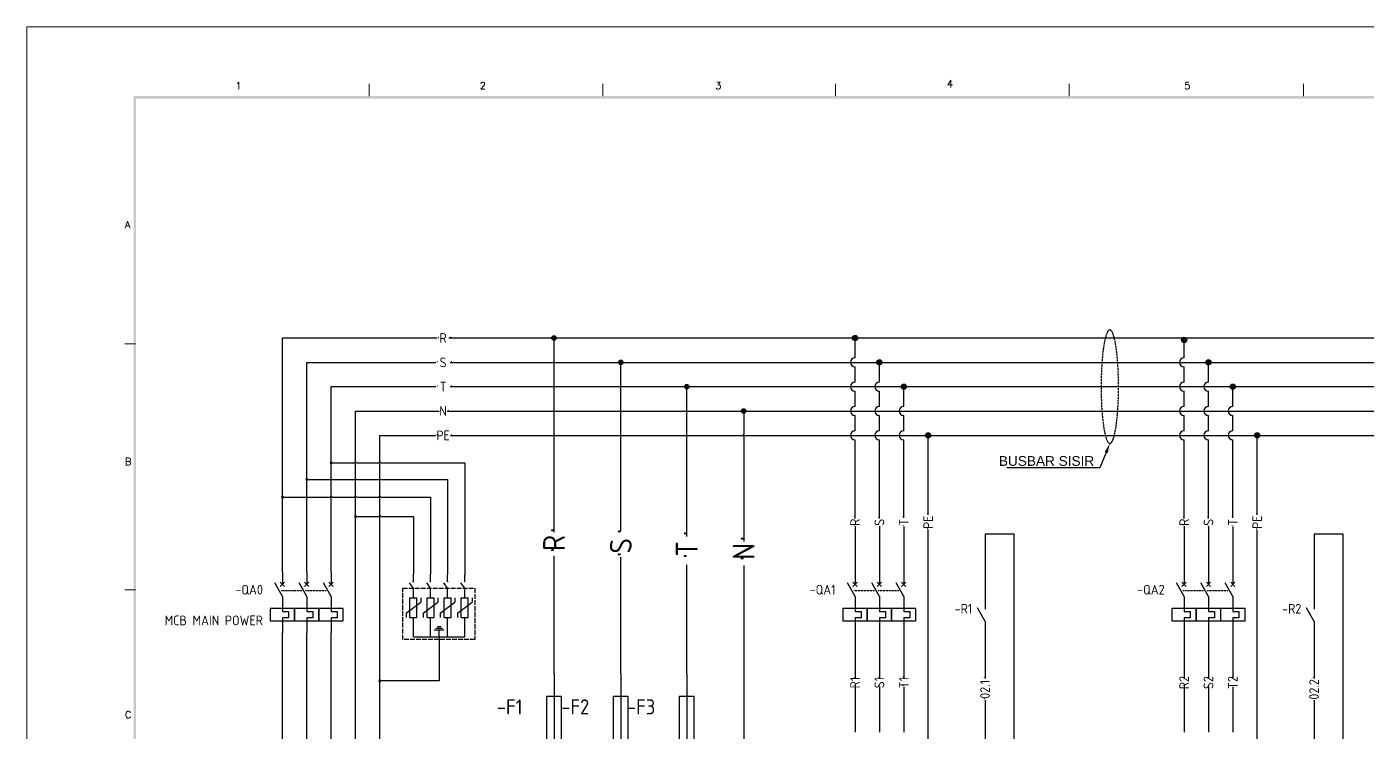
# Model space of a CAD drawing. Header units: millimetres. Extents: x 67033 to 212947, y 35102 to 335921.
# Drawn here: x 67041 to 70400, y 168049 to 169819 of the extents above; entities that cross this region are included whole.
import ezdxf
from ezdxf import colors
from ezdxf.entities.mleader import LeaderData, LeaderLine
from ezdxf.enums import TextEntityAlignment as Align
from ezdxf.math import Vec2, Vec3

# ---------------------------------------------------------------- set-up
doc = ezdxf.new("R2010")
doc.units = ezdxf.units.MM
doc.linetypes.add('ACAD_ISO02W100', pattern=[15, 12, -3])
doc.linetypes.add('DASHED', pattern=[0.75, 0.5, -0.25])
for name, color, linetype in [('BORDER', 7, 'Continuous'), ('DESC', 1, 'Continuous'), ('LINK', 9, 'DASHED'), ('MISC', 2, 'Continuous'), ('RED_2.5mm^2', 1, 'Continuous'), ('SYMS', 7, 'Continuous'), ('TAGS', 51, 'Continuous'), ('WIRES', 7, 'Continuous')]:
    doc.layers.add(name, color=color, linetype=linetype)
doc.styles.add('ROMANS', font='romans.shx', dxfattribs={"height": 0.3})
doc.styles.get("Standard").update_dxf_attribs({"font": 'arial.ttf'})
doc.styles.add('WD_IEC', font='isocp2.shx', dxfattribs={"width": 0.9, "height": 4})

# ---------------------------------------------------------------- blocks, each defined once
blk = doc.blocks.new('VCB11TH')
for p, q in [((0, 7.5), (0, 2.5)), ((0, -2.5), (-3.12, 3.12)), ((-0.88, 3.38), (0.88, 1.62)), ((-0.88, 1.62), (0.88, 3.38)), ((0, -2.5), (0, -8.75)), ((0, -8.75), (2.5, -8.75)), ((2.5, -8.75), (2.5, -11.25)), ((0, -11.25), (0, -12.5)), ((2.5, -11.25), (0, -11.25)), ((0, -12.5), (0, -17.5))]:
    blk.add_line(p, q)
blk.add_lwpolyline([(-5, -7.5), (-5, -12.5), (5, -12.5), (5, -7.5)], close=True)
at = {"style": 'WD_IEC'}
for tag, p in [('INST', (-8, 5.25)), ('TAG1', (-8, -1.75)), ('LOC', (-8, 1.75)), ('RATING1', (-8, -6.35)), ('DESC2', (-8, -17.85)), ('DESC1', (-8, -14.35)), ('DESC3', (-8, -21.35))]:
    blk.add_attdef(tag, text='', height=2.5, dxfattribs=at).set_placement(p, align=Align.RIGHT)
blk.add_attdef('TERM01', text='', height=2, rotation=90, dxfattribs=at).set_placement((-1, 7.5), align=Align.RIGHT)
at = {"style": 'WD_IEC', "flags": 1}
for tag, p, height in [('X2TERM01', (0, 7.5), 0.32), ('MFG', (2.75, 6.5), 1.5), ('CAT', (2.75, 4), 1.5), ('X4LINK', (-2, 0), 0.32), ('X1LINK', (-0.5, 0), 0.32), ('COMMON', (-3.75, -8.75), 1), ('ASSYCODE', (1, -14), 1), ('FAMILY', (1, -15.5), 1), ('CATDESC', (1, -17), 1), ('X8TERM02', (0, -17.5), 0.32)]:
    blk.add_attdef(tag, p, '', height=height, dxfattribs=at)
at = {"lineweight": 15, "style": 'WD_IEC'}
blk.add_attdef('XREF', text='', height=2.5, dxfattribs=at).set_placement((-8, -10.35), align=Align.RIGHT)
at = {"style": 'WD_IEC'}
blk.add_attdef('TERM02', (-1, -17.5), '', height=2, rotation=90, dxfattribs=at)
blk = doc.blocks.new('VCB21TH')
for p, q in [((0, 7.5), (0, 2.5)), ((0, -2.5), (-3.12, 3.12)), ((-0.88, 3.38), (0.88, 1.62)), ((-0.88, 1.62), (0.88, 3.38)), ((0, -2.5), (0, -8.75)), ((0, -8.75), (2.5, -8.75)), ((2.5, -8.75), (2.5, -11.25)), ((0, -11.25), (0, -12.5)), ((2.5, -11.25), (0, -11.25)), ((0, -12.5), (0, -17.5))]:
    blk.add_line(p, q)
blk.add_lwpolyline([(-5, -7.5), (-5, -12.5), (5, -12.5), (5, -7.5)], close=True)
at = {"style": 'WD_IEC'}
for tag, p in [('INST', (-8, 5.25)), ('TAG2', (-8, -1.75)), ('LOC', (-8, 1.75)), ('DESC2', (-8, -17.85)), ('DESC1', (-8, -14.35)), ('DESC3', (-8, -21.35))]:
    blk.add_attdef(tag, text='', height=2.5, dxfattribs=at).set_placement(p, align=Align.RIGHT)
blk.add_attdef('TERM01', text='', height=2, rotation=90, dxfattribs=at).set_placement((-1, 7.5), align=Align.RIGHT)
at = {"style": 'WD_IEC', "flags": 1}
for tag, p, height in [('X2TERM01', (0, 7.5), 0.32), ('X4LINK', (-2, 0), 0.32), ('X1LINK', (-0.5, 0), 0.32), ('CONTACT', (-5, -7.5), 1), ('FAMILY', (1, -15.5), 1), ('X8TERM02', (0, -17.5), 0.32)]:
    blk.add_attdef(tag, p, '', height=height, dxfattribs=at)
blk.add_attdef('RATING1', text='', height=2.5, dxfattribs=at).set_placement((-8, -6.35), align=Align.RIGHT)
at = {"lineweight": 15, "style": 'WD_IEC'}
blk.add_attdef('XREF', text='', height=2.5, dxfattribs=at).set_placement((-8, -10.35), align=Align.RIGHT)
at = {"style": 'WD_IEC'}
blk.add_attdef('TERM02', (-1, -17.5), '', height=2, rotation=90, dxfattribs=at)
blk = doc.blocks.new('HT0_LGENERIC')
at = {"style": 'WD_IEC'}
blk.add_attdef('COLOR', text='', height=2.5, dxfattribs=at).set_placement((0, 0), align=Align.MIDDLE_CENTER)
for tag, p in [('X4_TINY_DOT_DONT_REMOVE', (-2.5, 0)), ('X1_TINY_DOT_DONT_REMOVE', (2.5, 0))]:
    blk.add_attdef(tag, p, '', height=0.002, dxfattribs=at)
at = {"style": 'WD_IEC', "flags": 1}
for tag, p in [('X4TERM01', (-2.5, 0)), ('X1TERM01', (2.5, 0))]:
    blk.add_attdef(tag, p, '', height=0.2, dxfattribs=at)
blk = doc.blocks.new('VT0_LGENERIC')
at = {"style": 'WD_IEC', "flags": 1}
for tag, p in [('X2TERM01', (0, 4)), ('X8TERM01', (0, -4))]:
    blk.add_attdef(tag, p, '', height=0.16, rotation=90, dxfattribs=at)
at = {"style": 'WD_IEC'}
blk.add_attdef('COLOR', text='', height=2.5, rotation=90, dxfattribs=at).set_placement((0, 0), align=Align.MIDDLE_CENTER)
for tag, p in [('X2_TINY_DOT_DONT_REMOVE', (0, 4)), ('X8_TINY_DOT_DONT_REMOVE', (0, -4))]:
    blk.add_attdef(tag, p, '', height=0.0001, rotation=90, dxfattribs=at)
blk = doc.blocks.new('WDDOT')
for radius in [0.72, 0.449, 0.223]:
    blk.add_circle((0, 0), radius)
blk = doc.blocks.new('VCR21')
for p, q in [((0, 7.5), (0, 2.5)), ((0, -2.5), (-3.12, 3.12)), ((0, -2.5), (0, -7.5))]:
    blk.add_line(p, q)
at = {"style": 'WD_IEC'}
for tag, p in [('INST', (-5.25, 6.75)), ('LOC', (-5.25, 3.75)), ('TAG2', (-5.25, 0.75)), ('DESC1', (-5.25, -6.75)), ('XREF', (-5.25, -3.75)), ('DESC3', (-5.25, -12.75)), ('DESC2', (-5.25, -9.75))]:
    blk.add_attdef(tag, text='', height=2.5, dxfattribs=at).set_placement(p, align=Align.RIGHT)
blk.add_attdef('TERM01', text='', height=2, rotation=90, dxfattribs=at).set_placement((-1, 7.5), align=Align.RIGHT)
at = {"style": 'WD_IEC', "flags": 1}
for tag, p, height in [('X2TERM01', (0, 7.5), 0.32), ('X4LINK', (-2.75, 0), 0.32), ('X1LINK', (-0.5, 0), 0.32), ('CONTACT', (4, -3.5), 1), ('FAMILY', (4, -5), 1), ('COMMON', (5.25, -4.75), 1), ('X8TERM02', (0, -7.5), 0.32)]:
    blk.add_attdef(tag, p, '', height=height, dxfattribs=at)
at = {"style": 'WD_IEC'}
blk.add_attdef('TERM02', (-1, -7.5), '', height=2, rotation=90, dxfattribs=at)
blk = doc.blocks.new('VFU1')
blk.add_line((0, 7.5), (0, -7.5))
blk.add_lwpolyline([(-1.25, 3.75), (-1.25, -3.75), (1.25, -3.75), (1.25, 3.75)], close=True)
at = {"style": 'WD_IEC'}
for tag, p in [('INST', (-5.25, 7.75)), ('LOC', (-5.25, 4.25)), ('TAG1', (-5.25, 0.75)), ('RATING1', (-5.25, -3.75)), ('XREF', (-5.25, -7.75)), ('DESC1', (-5.25, -11.6)), ('DESC2', (-5.25, -15.1)), ('DESC3', (-5.25, -18.6))]:
    blk.add_attdef(tag, text='', height=2.5, dxfattribs=at).set_placement(p, align=Align.RIGHT)
blk.add_attdef('TERM01', text='', height=2, rotation=90, dxfattribs=at).set_placement((-1, 7.5), align=Align.RIGHT)
at = {"style": 'WD_IEC', "flags": 1}
for tag, p, height in [('X2TERM01', (0, 7.5), 0.32), ('MFG', (2.75, 6.5), 1.5), ('CAT', (2.75, 4), 1.5), ('X4LINK', (-1.25, 0), 0.32), ('X1LINK', (1.25, 0), 0.32), ('ASSYCODE', (2.25, -4), 1), ('FAMILY', (2.25, -5.5), 1), ('CATDESC', (2.25, -7), 1), ('X8TERM02', (0, -7.5), 0.32)]:
    blk.add_attdef(tag, p, '', height=height, dxfattribs=at)
at = {"style": 'WD_IEC'}
blk.add_attdef('TERM02', (-1, -7.5), '', height=2, rotation=90, dxfattribs=at)
blk = doc.blocks.new('VGND2')
for p, q in [((0, 0), (0, -5)), ((-3.75, -5), (3.75, -5)), ((-2.5, -6.25), (2.5, -6.25)), ((-1.25, -7.5), (1.25, -7.5))]:
    blk.add_line(p, q)
at = {"style": 'WD_IEC'}
for tag, p in [('INST', (-5.25, 2.75)), ('LOC', (-5.25, -0.75)), ('TAG1', (-5.25, -4.25))]:
    blk.add_attdef(tag, text='', height=2.5, dxfattribs=at).set_placement(p, align=Align.RIGHT)
at = {"style": 'WD_IEC', "flags": 1}
blk.add_attdef('X2TERM01', (0, 0), '', height=0.32, dxfattribs=at)
blk = doc.blocks.new('VDV1_BT_1-')
for p, q in [((-1.2, 0), (1.2, 0)), ((0, 0), (0, -1.2))]:
    blk.add_line(p, q)
for radius, start, end in [(1.2, 90, 270), (0.8, 90, 270), (0.4, 90, 270), (1.2, 270, 90), (0.8, 270, 90), (0.4, 270, 90)]:
    blk.add_arc((0, 0), radius, start, end)
at = {"style": 'WD_IEC'}
for tag, height, p in [('DESC2', 2.5, (0, 15.2)), ('DESC1', 2.5, (0, 18.3)), ('TAG1F', 3.5, (0, 1.4)), ('DESC3', 2.5, (0, 12.1)), ('INST', 2.5, (0, 8.9)), ('LOC', 2.5, (0, 5.8))]:
    blk.add_attdef(tag, text='', height=height, dxfattribs=at).set_placement(p, align=Align.CENTER)
at = {"style": 'WD_IEC', "flags": 1}
for tag, p, height in [('X4TERM01', (-1.2, 0), 0.64), ('X1TERM01', (1.2, 0), 0.64), ('X8TERM02', (0, -1.2), 0.64), ('CAT', (1.7, -4.9), 1.5), ('MFG', (1.7, -3), 1.5), ('ASSYCODE', (1.9, -6.2), 1), ('FAMILY', (1.9, -7.7), 1), ('CATDESC', (1.9, -9.2), 1), ('WDTYPE', (1.9, -10.4), 1)]:
    blk.add_attdef(tag, p, '', height=height, dxfattribs=at)

msp = doc.modelspace()

# ---------------------------------------------------------------- linework, layer by layer
at = {"color": 7, "true_color": 0xffffff}
for p, q in [((68009.6, 168426.9), (68009.6, 168446)), ((68052.5, 168426.9), (68052.5, 168446)), ((68095.4, 168426.9), (68095.4, 168444.9)), ((68138.3, 168426.9), (68138.3, 168444.6)), ((68009.6, 168410.8), (68000.2, 168423.6)), ((68010.7, 168426.2), (68008.6, 168427.6)), ((68008.6, 168426.2), (68009.6, 168426.9)), ((68009.6, 168426.9), (68010.7, 168427.6)), ((68009.6, 168386.7), (68009.6, 168410.8)), ((68052.5, 168410.8), (68043.1, 168423.6)), ((68053.6, 168426.2), (68051.5, 168427.6)), ((68051.5, 168426.2), (68052.5, 168426.9)), ((68052.5, 168426.9), (68053.6, 168427.6)), ((68052.5, 168386.7), (68052.5, 168410.8)), ((68095.4, 168410.8), (68086, 168423.6)), ((68096.4, 168426.2), (68094.4, 168427.6)), ((68094.4, 168426.2), (68095.4, 168426.9)), ((68095.4, 168426.9), (68096.4, 168427.6)), ((68095.4, 168386.7), (68095.4, 168410.8)), ((68138.3, 168410.8), (68128.9, 168423.6)), ((68139.3, 168426.2), (68137.3, 168427.6)), ((68137.3, 168426.2), (68138.3, 168426.9)), ((68138.3, 168426.9), (68139.3, 168427.6)), ((68138.3, 168386.7), (68138.3, 168410.8)), ((67991.2, 168348), (68028.1, 168375.4)), ((68000.8, 168336.7), (68000.8, 168386.7)), ((68000.8, 168386.7), (68018.5, 168386.7)), ((68018.5, 168336.7), (68018.5, 168386.7)), ((68028.1, 168386.7), (68028.1, 168375.4)), ((68034.1, 168348), (68071, 168375.4)), ((68043.7, 168336.7), (68043.7, 168386.7)), ((68043.7, 168386.7), (68061.4, 168386.7)), ((68061.4, 168336.7), (68061.4, 168386.7)), ((68071, 168386.7), (68071, 168375.4)), ((68077, 168348), (68113.8, 168375.4)), ((68086.6, 168336.7), (68086.6, 168386.7)), ((68086.6, 168386.7), (68104.3, 168386.7)), ((68104.3, 168336.7), (68104.3, 168386.7)), ((68113.8, 168386.7), (68113.8, 168375.4)), ((68119.9, 168348), (68156.7, 168375.4)), ((68129.5, 168336.7), (68129.5, 168386.7)), ((68129.5, 168386.7), (68147.2, 168386.7)), ((68147.2, 168336.7), (68147.2, 168386.7)), ((68156.7, 168386.7), (68156.7, 168375.4)), ((67991.2, 168348), (67991.2, 168336.7)), ((68000.8, 168336.7), (68018.5, 168336.7)), ((68009.6, 168288.6), (68009.6, 168336.7)), ((68034.1, 168348), (68034.1, 168336.7)), ((68043.7, 168336.7), (68061.4, 168336.7)), ((68052.5, 168288.6), (68052.5, 168336.7)), ((68077, 168348), (68077, 168336.7)), ((68086.6, 168336.7), (68104.3, 168336.7)), ((68095.4, 168288.6), (68095.4, 168336.7)), ((68119.9, 168348), (68119.9, 168336.7)), ((68129.5, 168336.7), (68147.2, 168336.7)), ((68138.3, 168288.6), (68138.3, 168336.7)), ((68009.6, 168288.6), (68138.3, 168288.6))]:
    msp.add_line(p, q, dxfattribs=at)
at = {"color": 7}
msp.add_line((68074, 168288.6), (68074, 168242.7), dxfattribs=at)
at = {"color": 2, "true_color": 0xf1eb1f}
for p, q in [((68074, 168242.7), (68074, 168177.8)), ((68074, 168177.8), (67925.6, 168177.8))]:
    msp.add_line(p, q, dxfattribs=at)
at = {"linetype": 'DASHED', "extrusion": (0, 0, -1)}
msp.add_ellipse((69755, 168916), major_axis=(0, -142.5), ratio=0.153036, dxfattribs=at)
at = {"layer": 'BORDER', "linetype": 'Continuous', "lineweight": 9}
for p, q in [((67898.8, 169675.6), (67898.8, 169644.4)), ((68484.3, 169675.6), (68484.3, 169644.4)), ((69067.4, 169675.6), (69067.4, 169644.4)), ((69652.9, 169675.6), (69652.9, 169644.4)), ((70240.8, 169675.6), (70240.8, 169644.4)), ((67313.4, 169023.1), (67286.5, 169023.1)), ((67313.4, 168406.3), (67286.5, 168406.3))]:
    msp.add_line(p, q, dxfattribs=at)
msp.add_lwpolyline([(67040.7, 164509), (74558.2, 164509), (74558.2, 169818.7), (67040.7, 169818.7)], close=True, dxfattribs=at)
at = {"layer": 'BORDER', "lineweight": 9}
for points in [[(67314.7, 169638.5), (67308.5, 169644.8), (67314.7, 164693.8), (67308.5, 164687.4)], [(74373.7, 169638.5), (74379.9, 169644.8), (67314.7, 169638.5), (67308.5, 169644.8)]]:
    msp.add_trace(points, dxfattribs=at)
at = {"layer": 'LINK'}
for points in [[(67678.2, 168405.1), (67730.1, 168405.1)], [(67739.3, 168405.1), (67791.2, 168405.1)], [(69113.4, 168405.1), (69165.3, 168405.1)], [(69174.5, 168405.1), (69226.4, 168405.1)], [(69938.1, 168405.1), (69990.1, 168405.1)], [(69999.2, 168405.1), (70051.1, 168405.1)]]:
    msp.add_lwpolyline(points, dxfattribs=at)
at = {"layer": 'RED_2.5mm^2'}
for p, q in [((67681.3, 169038.1), (67894, 169038.1)), ((67894, 169038.1), (68069.1, 169038.1)), ((68066, 169038.1), (68069.1, 169038.1)), ((68098.8, 169038.1), (69936.2, 169038.1)), ((68106, 169038.1), (68101.9, 169038.1)), ((68362, 168978.9), (68362, 169038.1)), ((69116.5, 168988.7), (69116.5, 169038.1)), ((69941.2, 168988.7), (69941.2, 169033.1)), ((69946.2, 169038.1), (70760.9, 169038.1)), ((67742.4, 168977), (67894, 168977)), ((67894, 168977), (68066, 168977)), ((68101.9, 168977), (73236.6, 168977)), ((68362, 168917.9), (68362, 168975.1)), ((68529.4, 168917.9), (68529.4, 168977)), ((69177.5, 168927.6), (69177.5, 168977)), ((70002.3, 168927.6), (70002.3, 168977)), ((69116.5, 168927.6), (69116.5, 168965.4)), ((69941.2, 168927.6), (69941.2, 168965.4)), ((67803.4, 168916), (67894, 168916)), ((67894, 168916), (68066.2, 168916)), ((68101.7, 168916), (73236.6, 168916)), ((68362, 168856.8), (68362, 168914.1)), ((68529.4, 168856.8), (68529.4, 168914.1)), ((68694.8, 168856.8), (68694.8, 168916)), ((69238.6, 168866.5), (69238.6, 168916)), ((70063.3, 168866.5), (70063.3, 168916)), ((69116.5, 168866.5), (69116.5, 168904.3)), ((69177.5, 168866.5), (69177.5, 168904.3)), ((69941.2, 168866.5), (69941.2, 168904.3)), ((70002.3, 168866.5), (70002.3, 168904.3)), ((68362, 168795.7), (68362, 168853)), ((68529.4, 168795.7), (68529.4, 168853)), ((68694.8, 168795.7), (68694.8, 168853)), ((69116.5, 168805.4), (69116.5, 168843.3)), ((69177.5, 168805.4), (69177.5, 168843.3)), ((69238.6, 168805.4), (69238.6, 168843.3)), ((69941.2, 168805.4), (69941.2, 168843.3)), ((70002.3, 168805.4), (70002.3, 168843.3)), ((70063.3, 168805.4), (70063.3, 168843.3)), ((68362, 168551.4), (68362, 168791.9)), ((69116.5, 168585.7), (69116.5, 168782.2)), ((69177.5, 168585.7), (69177.5, 168782.2)), ((69238.6, 168586.7), (69238.6, 168782.2)), ((69941.2, 168585.7), (69941.2, 168782.2)), ((70002.3, 168585.7), (70002.3, 168782.2)), ((70063.3, 168586.7), (70063.3, 168782.2)), ((69116.5, 168565.9), (69116.5, 168451)), ((69177.5, 168565.9), (69177.5, 168451)), ((69238.6, 168564.9), (69238.6, 168451)), ((69483.2, 168545.7), (69442.2, 168545.7)), ((69442.2, 168545.7), (69442.2, 168388)), ((69515.1, 168545.7), (69483.2, 168545.7)), ((69515.1, 167393.9), (69515.1, 168545.7)), ((69941.2, 168565.9), (69941.2, 168451)), ((70002.3, 168565.9), (70002.3, 168451)), ((70063.3, 168564.9), (70063.3, 168451)), ((70307.9, 168545.7), (70266.9, 168545.7)), ((70266.9, 168545.7), (70266.9, 168388)), ((70339.9, 168545.7), (70307.9, 168545.7)), ((70339.9, 167393.9), (70339.9, 168545.7)), ((68362, 168195.6), (68362, 168492)), ((68529.4, 168195.6), (68529.4, 168488.2)), ((68694.8, 168195.6), (68694.8, 168469)), ((67681.3, 167198.5), (67681.3, 168298.3)), ((67742.4, 167198.5), (67742.4, 168298.3)), ((67803.4, 167198.5), (67803.4, 168298.3)), ((69116.5, 168298.3), (69116.5, 168183.7)), ((69177.5, 168298.3), (69177.5, 168183.7)), ((69238.6, 168298.3), (69238.6, 168184.6)), ((69442.2, 168296.4), (69442.2, 168183.7)), ((69941.2, 168298.3), (69941.2, 168183.7)), ((70002.3, 168298.3), (70002.3, 168183.7)), ((70063.3, 168298.3), (70063.3, 168184.6)), ((70266.9, 168296.4), (70266.9, 168183.7)), ((69116.5, 168163.8), (69116.5, 168049.2)), ((69177.5, 168163.8), (69177.5, 168049.2)), ((69238.6, 168162.8), (69238.6, 168049.2)), ((69941.2, 168163.8), (69941.2, 168049.2)), ((70002.3, 168163.8), (70002.3, 168049.2)), ((70063.3, 168162.8), (70063.3, 168049.2)), ((69442.2, 168129.7), (69442.2, 168017.1)), ((70266.9, 168129.7), (70266.9, 168017.1))]:
    msp.add_line(p, q, dxfattribs=at)
at = {"layer": 'RED_2.5mm^2', "color": 1}
for p, q in [((67681.3, 168451), (67681.3, 169038.1)), ((67742.4, 168633.5), (67742.4, 168977)), ((67803.4, 168451), (67803.4, 168916)), ((68529.4, 168553.4), (68529.4, 168791.9)), ((68694.8, 168540.3), (68694.8, 168791.9)), ((67803.4, 168724.6), (67862, 168724.6)), ((67867, 168724.6), (67923, 168724.6)), ((67928.1, 168724.6), (68138.3, 168724.6)), ((68138.3, 168724.6), (68138.3, 168444.6)), ((67742.4, 168683.5), (68095.4, 168683.5)), ((68095.4, 168683.5), (68095.4, 168444.9)), ((67683.7, 168638.5), (67800.9, 168638.5)), ((67806, 168638.5), (67862, 168638.5)), ((67867, 168638.5), (67923, 168638.5)), ((67928.1, 168638.5), (68052.5, 168638.5)), ((68052.5, 168638.5), (68052.5, 168446)), ((67742.4, 168451), (67742.4, 168633.5))]:
    msp.add_line(p, q, dxfattribs=at)
at = {"layer": 'RED_2.5mm^2', "color": 5}
for p, q in [((67864.5, 167198.5), (67864.5, 168854.9)), ((67864.5, 168854.9), (67894, 168854.9)), ((67894, 168854.9), (68074, 168854.9)), ((68093.9, 168854.9), (73236.6, 168854.9)), ((68837.5, 168854.9), (68837.5, 168795.7)), ((68837.5, 168791.9), (68837.5, 168527.6)), ((67867, 168590.2), (67923, 168590.2)), ((67928.1, 168590.2), (68009.6, 168590.2)), ((68009.6, 168590.2), (68009.6, 168446)), ((68837.5, 168467.1), (68837.5, 167801.9))]:
    msp.add_line(p, q, dxfattribs=at)
at = {"layer": 'RED_2.5mm^2', "color": 2}
for p, q in [((67925.6, 168793.8), (68065.5, 168793.8)), ((67925.6, 167198.5), (67925.6, 168793.8)), ((68102.4, 168793.8), (73236.6, 168793.8)), ((69299.7, 168594.3), (69299.7, 168793.8)), ((70124.4, 168594.3), (70124.4, 168793.8)), ((69299.7, 167679.4), (69299.7, 168557.3)), ((70124.4, 167679.4), (70124.4, 168557.3))]:
    msp.add_line(p, q, dxfattribs=at)
at = {"layer": 'RED_2.5mm^2', "color": 7, "linetype": 'ACAD_ISO02W100', "true_color": 0xffffff}
for p, q in [((67983.2, 168281.5), (67983.2, 168410.8)), ((67983.2, 168410.8), (68163.4, 168410.8)), ((68163.4, 168410.8), (68163.4, 168281.5)), ((68163.4, 168281.5), (67983.2, 168281.5))]:
    msp.add_line(p, q, dxfattribs=at)
at = {"layer": 'RED_2.5mm^2'}
for centre, radius in [((68362, 168977), 1.91), ((69116.5, 168977), 11.6), ((69941.2, 168977), 11.6), ((68362, 168916), 1.91), ((68529.4, 168916), 1.91), ((69116.5, 168916), 11.6), ((69177.5, 168916), 11.6), ((69941.2, 168916), 11.6), ((70002.3, 168916), 11.6), ((68362, 168854.9), 1.91), ((68529.4, 168854.9), 1.91), ((68694.8, 168854.9), 1.91), ((69116.5, 168854.9), 11.6), ((69177.5, 168854.9), 11.6), ((69238.6, 168854.9), 11.6), ((69941.2, 168854.9), 11.6), ((70002.3, 168854.9), 11.6), ((70063.3, 168854.9), 11.6), ((68362, 168793.8), 1.91), ((68529.4, 168793.8), 1.91), ((68694.8, 168793.8), 1.91), ((68837.5, 168793.8), 1.91), ((69116.5, 168793.8), 11.6), ((69177.5, 168793.8), 11.6), ((69238.6, 168793.8), 11.6), ((69941.2, 168793.8), 11.6), ((70002.3, 168793.8), 11.6), ((70063.3, 168793.8), 11.6)]:
    msp.add_arc(centre, radius, 90, 270, dxfattribs=at)
at = {"layer": 'RED_2.5mm^2', "color": 1}
for centre in [(67864.5, 168724.6), (67925.6, 168724.6), (67803.4, 168638.5), (67864.5, 168638.5), (67925.6, 168638.5), (67925.6, 168590.2)]:
    msp.add_arc(centre, 2.54, 0, 180, dxfattribs=at)

# ---------------------------------------------------------------- block references
at = {"layer": 'SYMS'}
ref = msp.add_blockref('HT0_LGENERIC', (68084, 169038.1), dxfattribs=dict(at, xscale=6.107617336975006, yscale=6.107617336975006, zscale=6.107617336975006))
ref.add_attrib('X4_TINY_DOT_DONT_REMOVE', '.', (68069.1, 169038.1), dxfattribs={"layer": 'MISC', "height": 24.4, "style": 'WD_IEC'})
ref.add_attrib('X1_TINY_DOT_DONT_REMOVE', '.', (68098.8, 169038.1), dxfattribs={"layer": 'MISC', "height": 24.4, "style": 'WD_IEC'})
ref.add_attrib('COLOR', 'R', dxfattribs={"layer": 'MISC', "height": 24.4, "style": 'WD_IEC'}).set_placement((68084, 169038.1), align=Align.MIDDLE_CENTER)
for name, p, xscale, yscale, zscale in [('WDDOT', (68362, 169038.1), 7.796166861741266, 7.796166861741266, 7.796166861741266), ('WDDOT', (69116.5, 169038.1), 9.16142600546251, 9.16142600546251, 9.16142600546251), ('WDDOT', (69941.2, 169033.1), 9.16142600546251, 9.16142600546251, 9.16142600546251), ('WDDOT', (68529.4, 168977), 7.796166861741266, 7.796166861741266, 7.796166861741266), ('WDDOT', (69177.5, 168977), 9.16142600546251, 9.16142600546251, 9.16142600546251), ('WDDOT', (70002.3, 168977), 9.16142600546251, 9.16142600546251, 9.16142600546251), ('WDDOT', (68694.8, 168916), 7.796166861741266, 7.796166861741266, 7.796166861741266), ('WDDOT', (69238.6, 168916), 9.16142600546251, 9.16142600546251, 9.16142600546251), ('WDDOT', (70063.3, 168916), 9.16142600546251, 9.16142600546251, 9.16142600546251), ('WDDOT', (68837.5, 168854.9), 7.796166861741266, 7.796166861741266, 7.796166861741266), ('WDDOT', (69299.7, 168793.8), 9.16142600546251, 9.16142600546251, 9.16142600546251), ('WDDOT', (70124.4, 168793.8), 9.16142600546251, 9.16142600546251, 9.16142600546251), ('VCB21TH', (67742.4, 168405.1), 6.107617336975006, 6.107617336975006, 6.107617336975006), ('VCB21TH', (67803.4, 168405.1), 6.107617336975006, 6.107617336975006, 6.107617336975006), ('VCB21TH', (69177.5, 168405.1), 6.107617336975006, 6.107617336975006, 6.107617336975006), ('VCB21TH', (69238.6, 168405.1), 6.107617336975006, 6.107617336975006, 6.107617336975006), ('VCB21TH', (70002.3, 168405.1), 6.107617336975006, 6.107617336975006, 6.107617336975006), ('VCB21TH', (70063.3, 168405.1), 6.107617336975006, 6.107617336975006, 6.107617336975006)]:
    msp.add_blockref(name, p, dxfattribs=dict(at, xscale=xscale, yscale=yscale, zscale=zscale))
ref = msp.add_blockref('HT0_LGENERIC', (68084, 168977), dxfattribs=dict(at, xscale=6.107617336975006, yscale=6.107617336975006, zscale=6.107617336975006))
ref.add_attrib('X4_TINY_DOT_DONT_REMOVE', '.', (68066, 168977), dxfattribs={"layer": 'MISC', "height": 24.4, "style": 'WD_IEC'})
ref.add_attrib('X1_TINY_DOT_DONT_REMOVE', '.', (68101.9, 168977), dxfattribs={"layer": 'MISC', "height": 24.4, "style": 'WD_IEC'})
ref.add_attrib('COLOR', 'S', dxfattribs={"layer": 'MISC', "height": 24.4, "style": 'WD_IEC'}).set_placement((68084, 168977), align=Align.MIDDLE_CENTER)
ref = msp.add_blockref('HT0_LGENERIC', (68084, 168916), dxfattribs=dict(at, xscale=6.107617336975006, yscale=6.107617336975006, zscale=6.107617336975006))
ref.add_attrib('X4_TINY_DOT_DONT_REMOVE', '.', (68066.2, 168916), dxfattribs={"layer": 'MISC', "height": 24.4, "style": 'WD_IEC'})
ref.add_attrib('X1_TINY_DOT_DONT_REMOVE', '.', (68101.7, 168916), dxfattribs={"layer": 'MISC', "height": 24.4, "style": 'WD_IEC'})
ref.add_attrib('COLOR', 'T', dxfattribs={"layer": 'MISC', "height": 24.4, "style": 'WD_IEC'}).set_placement((68084, 168916), align=Align.MIDDLE_CENTER)
ref = msp.add_blockref('HT0_LGENERIC', (68084, 168854.9), dxfattribs=dict(at, xscale=6.107617336975006, yscale=6.107617336975006, zscale=6.107617336975006))
ref.add_attrib('X4_TINY_DOT_DONT_REMOVE', '.', (68074, 168854.9), dxfattribs={"layer": 'MISC', "height": 24.4, "style": 'WD_IEC'})
ref.add_attrib('X1_TINY_DOT_DONT_REMOVE', '.', (68093.9, 168854.9), dxfattribs={"layer": 'MISC', "height": 24.4, "style": 'WD_IEC'})
ref.add_attrib('COLOR', 'N', dxfattribs={"layer": 'MISC', "height": 24.4, "style": 'WD_IEC'}).set_placement((68084, 168854.9), align=Align.MIDDLE_CENTER)
ref = msp.add_blockref('HT0_LGENERIC', (68084, 168793.8), dxfattribs=dict(at, xscale=6.107617336975006, yscale=6.107617336975006, zscale=6.107617336975006))
ref.add_attrib('X4_TINY_DOT_DONT_REMOVE', '.', (68065.5, 168793.8), dxfattribs={"layer": 'MISC', "height": 24.4, "style": 'WD_IEC'})
ref.add_attrib('X1_TINY_DOT_DONT_REMOVE', '.', (68102.4, 168793.8), dxfattribs={"layer": 'MISC', "height": 24.4, "style": 'WD_IEC'})
ref.add_attrib('COLOR', 'PE', dxfattribs={"layer": 'MISC', "height": 24.43, "style": 'WD_IEC'}).set_placement((68084, 168793.8), align=Align.MIDDLE_CENTER)
at = {"layer": 'SYMS', "color": 2, "true_color": 0xf1eb1f, "xscale": 2, "yscale": 2, "zscale": 2}
for p in [(67803.4, 168724.6), (67742.4, 168683.5), (67681.3, 168638.5), (67864.5, 168590.3), (67925.6, 168177.8)]:
    msp.add_blockref('VDV1_BT_1-', p, dxfattribs=at)
at = {"layer": 'SYMS'}
ref = msp.add_blockref('VT0_LGENERIC', (69116.5, 168575.8), dxfattribs=dict(at, xscale=6.107617336975006, yscale=6.107617336975006, zscale=6.107617336975006))
ref.add_attrib('X8_TINY_DOT_DONT_REMOVE', '.', (69116.5, 168565.9), dxfattribs={"layer": 'MISC', "height": 24.4, "rotation": 90, "style": 'WD_IEC'})
ref.add_attrib('X2_TINY_DOT_DONT_REMOVE', '.', (69116.5, 168585.7), dxfattribs={"layer": 'MISC', "height": 24.4, "rotation": 90, "style": 'WD_IEC'})
ref.add_attrib('COLOR', 'R', dxfattribs={"layer": 'MISC', "height": 24.4, "rotation": 90, "style": 'WD_IEC'}).set_placement((69116.5, 168575.8), align=Align.MIDDLE_CENTER)
ref = msp.add_blockref('VT0_LGENERIC', (69177.5, 168575.8), dxfattribs=dict(at, xscale=6.107617336975006, yscale=6.107617336975006, zscale=6.107617336975006))
ref.add_attrib('X8_TINY_DOT_DONT_REMOVE', '.', (69177.5, 168565.9), dxfattribs={"layer": 'MISC', "height": 24.4, "rotation": 90, "style": 'WD_IEC'})
ref.add_attrib('X2_TINY_DOT_DONT_REMOVE', '.', (69177.5, 168585.7), dxfattribs={"layer": 'MISC', "height": 24.4, "rotation": 90, "style": 'WD_IEC'})
ref.add_attrib('COLOR', 'S', dxfattribs={"layer": 'MISC', "height": 24.4, "rotation": 90, "style": 'WD_IEC'}).set_placement((69177.5, 168575.8), align=Align.MIDDLE_CENTER)
ref = msp.add_blockref('VT0_LGENERIC', (69238.6, 168575.8), dxfattribs=dict(at, xscale=6.107617336975006, yscale=6.107617336975006, zscale=6.107617336975006))
ref.add_attrib('X8_TINY_DOT_DONT_REMOVE', '.', (69238.6, 168564.9), dxfattribs={"layer": 'MISC', "height": 24.4, "rotation": 90, "style": 'WD_IEC'})
ref.add_attrib('X2_TINY_DOT_DONT_REMOVE', '.', (69238.6, 168586.7), dxfattribs={"layer": 'MISC', "height": 24.4, "rotation": 90, "style": 'WD_IEC'})
ref.add_attrib('COLOR', 'T', dxfattribs={"layer": 'MISC', "height": 24.4, "rotation": 90, "style": 'WD_IEC'}).set_placement((69238.6, 168575.8), align=Align.MIDDLE_CENTER)
at = {"layer": 'SYMS', "color": 2}
ref = msp.add_blockref('VT0_LGENERIC', (69299.7, 168575.8), dxfattribs=dict(at, xscale=6.107617336975006, yscale=6.107617336975006, zscale=6.107617336975006))
ref.add_attrib('X8_TINY_DOT_DONT_REMOVE', '.', (69299.7, 168557.3), dxfattribs={"layer": 'MISC', "height": 24.4, "rotation": 90, "style": 'WD_IEC'})
ref.add_attrib('X2_TINY_DOT_DONT_REMOVE', '.', (69299.7, 168594.3), dxfattribs={"layer": 'MISC', "height": 24.4, "rotation": 90, "style": 'WD_IEC'})
ref.add_attrib('COLOR', 'PE', dxfattribs={"layer": 'MISC', "height": 24.43, "rotation": 90, "style": 'WD_IEC'}).set_placement((69299.7, 168575.8), align=Align.MIDDLE_CENTER)
at = {"layer": 'SYMS'}
ref = msp.add_blockref('VT0_LGENERIC', (69941.2, 168575.8), dxfattribs=dict(at, xscale=6.107617336975006, yscale=6.107617336975006, zscale=6.107617336975006))
ref.add_attrib('X8_TINY_DOT_DONT_REMOVE', '.', (69941.2, 168565.9), dxfattribs={"layer": 'MISC', "height": 24.4, "rotation": 90, "style": 'WD_IEC'})
ref.add_attrib('X2_TINY_DOT_DONT_REMOVE', '.', (69941.2, 168585.7), dxfattribs={"layer": 'MISC', "height": 24.4, "rotation": 90, "style": 'WD_IEC'})
ref.add_attrib('COLOR', 'R', dxfattribs={"layer": 'MISC', "height": 24.4, "rotation": 90, "style": 'WD_IEC'}).set_placement((69941.2, 168575.8), align=Align.MIDDLE_CENTER)
ref = msp.add_blockref('VT0_LGENERIC', (70002.3, 168575.8), dxfattribs=dict(at, xscale=6.107617336975006, yscale=6.107617336975006, zscale=6.107617336975006))
ref.add_attrib('X8_TINY_DOT_DONT_REMOVE', '.', (70002.3, 168565.9), dxfattribs={"layer": 'MISC', "height": 24.4, "rotation": 90, "style": 'WD_IEC'})
ref.add_attrib('X2_TINY_DOT_DONT_REMOVE', '.', (70002.3, 168585.7), dxfattribs={"layer": 'MISC', "height": 24.4, "rotation": 90, "style": 'WD_IEC'})
ref.add_attrib('COLOR', 'S', dxfattribs={"layer": 'MISC', "height": 24.4, "rotation": 90, "style": 'WD_IEC'}).set_placement((70002.3, 168575.8), align=Align.MIDDLE_CENTER)
ref = msp.add_blockref('VT0_LGENERIC', (70063.3, 168575.8), dxfattribs=dict(at, xscale=6.107617336975006, yscale=6.107617336975006, zscale=6.107617336975006))
ref.add_attrib('X8_TINY_DOT_DONT_REMOVE', '.', (70063.3, 168564.9), dxfattribs={"layer": 'MISC', "height": 24.4, "rotation": 90, "style": 'WD_IEC'})
ref.add_attrib('X2_TINY_DOT_DONT_REMOVE', '.', (70063.3, 168586.7), dxfattribs={"layer": 'MISC', "height": 24.4, "rotation": 90, "style": 'WD_IEC'})
ref.add_attrib('COLOR', 'T', dxfattribs={"layer": 'MISC', "height": 24.4, "rotation": 90, "style": 'WD_IEC'}).set_placement((70063.3, 168575.8), align=Align.MIDDLE_CENTER)
ref = msp.add_blockref('VT0_LGENERIC', (70124.4, 168575.8), dxfattribs=dict(at, xscale=6.107617336975006, yscale=6.107617336975006, zscale=6.107617336975006))
ref.add_attrib('X8_TINY_DOT_DONT_REMOVE', '.', (70124.4, 168557.3), dxfattribs={"layer": 'MISC', "height": 24.4, "rotation": 90, "style": 'WD_IEC'})
ref.add_attrib('X2_TINY_DOT_DONT_REMOVE', '.', (70124.4, 168594.3), dxfattribs={"layer": 'MISC', "height": 24.4, "rotation": 90, "style": 'WD_IEC'})
ref.add_attrib('COLOR', 'PE', dxfattribs={"layer": 'MISC', "height": 24.43, "rotation": 90, "style": 'WD_IEC'}).set_placement((70124.4, 168575.8), align=Align.MIDDLE_CENTER)
at = {"layer": 'SYMS', "color": 2}
ref = msp.add_blockref('VT0_LGENERIC', (68362, 168523.8), dxfattribs=dict(at, xscale=38.1, yscale=38.1, zscale=38.1))
ref.add_attrib('X8_TINY_DOT_DONT_REMOVE', '.', (68362, 168499), dxfattribs={"layer": 'MISC', "height": 54.8, "rotation": 90, "style": 'WD_IEC'})
ref.add_attrib('X2_TINY_DOT_DONT_REMOVE', '.', (68362, 168548.6), dxfattribs={"layer": 'MISC', "height": 54.8, "rotation": 90, "style": 'WD_IEC'})
ref.add_attrib('COLOR', 'R', dxfattribs={"layer": 'MISC', "height": 54.8, "rotation": 90, "style": 'WD_IEC'}).set_placement((68362, 168523.8), align=Align.MIDDLE_CENTER)
ref = msp.add_blockref('VT0_LGENERIC', (68529.4, 168516.8), dxfattribs=dict(at, xscale=38.1, yscale=38.1, zscale=38.1))
ref.add_attrib('X8_TINY_DOT_DONT_REMOVE', '.', (68529.4, 168488.2), dxfattribs={"layer": 'MISC', "height": 54.8, "rotation": 90, "style": 'WD_IEC'})
ref.add_attrib('X2_TINY_DOT_DONT_REMOVE', '.', (68529.4, 168545.4), dxfattribs={"layer": 'MISC', "height": 54.8, "rotation": 90, "style": 'WD_IEC'})
ref.add_attrib('COLOR', 'S', dxfattribs={"layer": 'MISC', "height": 54.8, "rotation": 90, "style": 'WD_IEC'}).set_placement((68529.4, 168516.8), align=Align.MIDDLE_CENTER)
ref = msp.add_blockref('VT0_LGENERIC', (68694.8, 168509), dxfattribs=dict(at, xscale=38.1, yscale=38.1, zscale=38.1))
ref.add_attrib('X8_TINY_DOT_DONT_REMOVE', '.', (68694.8, 168484.2), dxfattribs={"layer": 'MISC', "height": 54.8, "rotation": 90, "style": 'WD_IEC'})
ref.add_attrib('X2_TINY_DOT_DONT_REMOVE', '.', (68694.8, 168540.7), dxfattribs={"layer": 'MISC', "height": 54.8, "rotation": 90, "style": 'WD_IEC'})
ref.add_attrib('COLOR', 'T', dxfattribs={"layer": 'MISC', "height": 54.8, "rotation": 90, "style": 'WD_IEC'}).set_placement((68694.8, 168509), align=Align.MIDDLE_CENTER)
ref = msp.add_blockref('VT0_LGENERIC', (68837.5, 168502.8), dxfattribs=dict(at, xscale=38.1, yscale=38.1, zscale=38.1))
ref.add_attrib('X8_TINY_DOT_DONT_REMOVE', '.', (68837.5, 168478), dxfattribs={"layer": 'MISC', "height": 54.8, "rotation": 90, "style": 'WD_IEC'})
ref.add_attrib('X2_TINY_DOT_DONT_REMOVE', '.', (68837.5, 168527.6), dxfattribs={"layer": 'MISC', "height": 54.8, "rotation": 90, "style": 'WD_IEC'})
ref.add_attrib('COLOR', 'N', dxfattribs={"layer": 'MISC', "height": 54.8, "rotation": 90, "style": 'WD_IEC'}).set_placement((68837.5, 168502.8), align=Align.MIDDLE_CENTER)
at = {"layer": 'SYMS'}
ref = msp.add_blockref('VCB11TH', (67681.3, 168405.1), dxfattribs=dict(at, xscale=6.107617336975006, yscale=6.107617336975006, zscale=6.107617336975006))
ref.add_attrib('DESC1', 'MCB MAIN POWER', dxfattribs={"layer": 'DESC', "height": 24.43, "style": 'WD_IEC'}).set_placement((67632.4, 168317.5), align=Align.RIGHT)
ref.add_attrib('TAG1', '-QA0', dxfattribs={"layer": 'TAGS', "height": 24.43, "style": 'WD_IEC'}).set_placement((67632.4, 168394.5), align=Align.RIGHT)
ref = msp.add_blockref('VCB11TH', (69116.5, 168405.1), dxfattribs=dict(at, xscale=6.107617336975006, yscale=6.107617336975006, zscale=6.107617336975006))
ref.add_attrib('TAG1', '-QA1', dxfattribs={"layer": 'TAGS', "height": 24.43, "style": 'WD_IEC'}).set_placement((69067.6, 168394.5), align=Align.RIGHT)
ref = msp.add_blockref('VCB11TH', (69941.2, 168405.1), dxfattribs=dict(at, xscale=6.107617336975006, yscale=6.107617336975006, zscale=6.107617336975006))
ref.add_attrib('TAG1', '-QA2', dxfattribs={"layer": 'TAGS', "height": 24.43, "style": 'WD_IEC'}).set_placement((69892.3, 168394.5), align=Align.RIGHT)
ref = msp.add_blockref('VCR21', (69442.2, 168342.2), dxfattribs=dict(at, xscale=6.107617336975006, yscale=6.107617336975006, zscale=6.107617336975006))
ref.add_attrib('TAG2', '-R1', dxfattribs={"layer": 'TAGS', "height": 24.43, "style": 'WD_IEC'}).set_placement((69410.2, 168346.7), align=Align.RIGHT)
ref = msp.add_blockref('VCR21', (70266.9, 168342.2), dxfattribs=dict(at, xscale=6.107617336975006, yscale=6.107617336975006, zscale=6.107617336975006))
ref.add_attrib('TAG2', '-R2', dxfattribs={"layer": 'TAGS', "height": 24.43, "style": 'WD_IEC'}).set_placement((70234.9, 168346.7), align=Align.RIGHT)
ref = msp.add_blockref('VFU1', (68362, 168082.7), dxfattribs=dict(at, xscale=15.05290381239777, yscale=15.05290381239777, zscale=15.05290381239777))
ref.add_attrib('TAG1', '-F1', dxfattribs={"layer": 'TAGS', "height": 37.63, "style": 'WD_IEC'}).set_placement((68282.9, 168094), align=Align.RIGHT)
ref = msp.add_blockref('VFU1', (68529.4, 168082.7), dxfattribs=dict(at, xscale=15.05290381239777, yscale=15.05290381239777, zscale=15.05290381239777))
ref.add_attrib('TAG1', '-F2', dxfattribs={"layer": 'TAGS', "height": 37.63, "style": 'WD_IEC'}).set_placement((68450.4, 168094), align=Align.RIGHT)
ref = msp.add_blockref('VFU1', (68694.8, 168082.7), dxfattribs=dict(at, xscale=15.05290381239777, yscale=15.05290381239777, zscale=15.05290381239777))
ref.add_attrib('TAG1', '-F3', dxfattribs={"layer": 'TAGS', "height": 37.63, "style": 'WD_IEC'}).set_placement((68615.8, 168094), align=Align.RIGHT)
ref = msp.add_blockref('VT0_LGENERIC', (69116.5, 168173.7), dxfattribs=dict(at, xscale=6.107617336975006, yscale=6.107617336975006, zscale=6.107617336975006))
ref.add_attrib('X8_TINY_DOT_DONT_REMOVE', '.', (69116.5, 168163.8), dxfattribs={"layer": 'MISC', "height": 24.4, "rotation": 90, "style": 'WD_IEC'})
ref.add_attrib('X2_TINY_DOT_DONT_REMOVE', '.', (69116.5, 168183.7), dxfattribs={"layer": 'MISC', "height": 24.4, "rotation": 90, "style": 'WD_IEC'})
ref.add_attrib('COLOR', 'R1', dxfattribs={"layer": 'MISC', "height": 24.43, "rotation": 90, "style": 'WD_IEC'}).set_placement((69116.5, 168173.7), align=Align.MIDDLE_CENTER)
ref = msp.add_blockref('VT0_LGENERIC', (69177.5, 168173.7), dxfattribs=dict(at, xscale=6.107617336975006, yscale=6.107617336975006, zscale=6.107617336975006))
ref.add_attrib('X8_TINY_DOT_DONT_REMOVE', '.', (69177.5, 168163.8), dxfattribs={"layer": 'MISC', "height": 24.4, "rotation": 90, "style": 'WD_IEC'})
ref.add_attrib('X2_TINY_DOT_DONT_REMOVE', '.', (69177.5, 168183.7), dxfattribs={"layer": 'MISC', "height": 24.4, "rotation": 90, "style": 'WD_IEC'})
ref.add_attrib('COLOR', 'S1', dxfattribs={"layer": 'MISC', "height": 24.43, "rotation": 90, "style": 'WD_IEC'}).set_placement((69177.5, 168173.7), align=Align.MIDDLE_CENTER)
ref = msp.add_blockref('VT0_LGENERIC', (69238.6, 168173.7), dxfattribs=dict(at, xscale=6.107617336975006, yscale=6.107617336975006, zscale=6.107617336975006))
ref.add_attrib('X8_TINY_DOT_DONT_REMOVE', '.', (69238.6, 168162.8), dxfattribs={"layer": 'MISC', "height": 24.4, "rotation": 90, "style": 'WD_IEC'})
ref.add_attrib('X2_TINY_DOT_DONT_REMOVE', '.', (69238.6, 168184.6), dxfattribs={"layer": 'MISC', "height": 24.4, "rotation": 90, "style": 'WD_IEC'})
ref.add_attrib('COLOR', 'T1', dxfattribs={"layer": 'MISC', "height": 24.43, "rotation": 90, "style": 'WD_IEC'}).set_placement((69238.6, 168173.7), align=Align.MIDDLE_CENTER)
ref = msp.add_blockref('VT0_LGENERIC', (69442.2, 168156.7), dxfattribs=dict(at, xscale=6.107617336975006, yscale=6.107617336975006, zscale=6.107617336975006))
ref.add_attrib('X8_TINY_DOT_DONT_REMOVE', '.', (69442.2, 168129.7), dxfattribs={"layer": 'MISC', "height": 24.4, "rotation": 90, "style": 'WD_IEC'})
ref.add_attrib('X2_TINY_DOT_DONT_REMOVE', '.', (69442.2, 168183.7), dxfattribs={"layer": 'MISC', "height": 24.4, "rotation": 90, "style": 'WD_IEC'})
ref.add_attrib('COLOR', '02.1', dxfattribs={"layer": 'MISC', "height": 24.43, "rotation": 90, "style": 'WD_IEC'}).set_placement((69442.2, 168156.7), align=Align.MIDDLE_CENTER)
ref = msp.add_blockref('VT0_LGENERIC', (69941.2, 168173.7), dxfattribs=dict(at, xscale=6.107617336975006, yscale=6.107617336975006, zscale=6.107617336975006))
ref.add_attrib('X8_TINY_DOT_DONT_REMOVE', '.', (69941.2, 168163.8), dxfattribs={"layer": 'MISC', "height": 24.4, "rotation": 90, "style": 'WD_IEC'})
ref.add_attrib('X2_TINY_DOT_DONT_REMOVE', '.', (69941.2, 168183.7), dxfattribs={"layer": 'MISC', "height": 24.4, "rotation": 90, "style": 'WD_IEC'})
ref.add_attrib('COLOR', 'R2', dxfattribs={"layer": 'MISC', "height": 24.43, "rotation": 90, "style": 'WD_IEC'}).set_placement((69941.2, 168173.7), align=Align.MIDDLE_CENTER)
ref = msp.add_blockref('VT0_LGENERIC', (70002.3, 168173.7), dxfattribs=dict(at, xscale=6.107617336975006, yscale=6.107617336975006, zscale=6.107617336975006))
ref.add_attrib('X2_TINY_DOT_DONT_REMOVE', '.', (70002.3, 168183.7), dxfattribs={"layer": 'MISC', "height": 24.4, "rotation": 90, "style": 'WD_IEC'})
ref.add_attrib('COLOR', 'S2', dxfattribs={"layer": 'MISC', "height": 24.43, "rotation": 90, "style": 'WD_IEC'}).set_placement((70002.3, 168173.7), align=Align.MIDDLE_CENTER)
ref = msp.add_blockref('VT0_LGENERIC', (70063.3, 168173.7), dxfattribs=dict(at, xscale=6.107617336975006, yscale=6.107617336975006, zscale=6.107617336975006))
ref.add_attrib('X8_TINY_DOT_DONT_REMOVE', '.', (70063.3, 168162.8), dxfattribs={"layer": 'MISC', "height": 24.4, "rotation": 90, "style": 'WD_IEC'})
ref.add_attrib('X2_TINY_DOT_DONT_REMOVE', '.', (70063.3, 168184.6), dxfattribs={"layer": 'MISC', "height": 24.4, "rotation": 90, "style": 'WD_IEC'})
ref.add_attrib('COLOR', 'T2', dxfattribs={"layer": 'MISC', "height": 24.43, "rotation": 90, "style": 'WD_IEC'}).set_placement((70063.3, 168173.7), align=Align.MIDDLE_CENTER)
ref = msp.add_blockref('VT0_LGENERIC', (70266.9, 168156.7), dxfattribs=dict(at, xscale=6.107617336975006, yscale=6.107617336975006, zscale=6.107617336975006))
ref.add_attrib('X2_TINY_DOT_DONT_REMOVE', '.', (70266.9, 168183.7), dxfattribs={"layer": 'MISC', "height": 24.4, "rotation": 90, "style": 'WD_IEC'})
ref.add_attrib('COLOR', '02.2', dxfattribs={"layer": 'MISC', "height": 24.43, "rotation": 90, "style": 'WD_IEC'}).set_placement((70266.9, 168156.7), align=Align.MIDDLE_CENTER)
at = {"layer": 'WIRES', "color": 0, "xscale": 3.277136049044404, "yscale": 3.277136049044404, "zscale": 3.277136049044404, "rotation": 180}
msp.add_blockref('VGND2', (68074, 168288.6), dxfattribs=at)

# ---------------------------------------------------------------- texts
at = {"layer": 'BORDER', "linetype": 'Continuous', "lineweight": 9, "style": 'ROMANS'}
for s, p in [('1', (67563.6, 169662.2)), ('2', (68175.9, 169662.2)), ('3', (68765.9, 169662.2)), ('4', (69346.9, 169666.7)), ('5', (69941.4, 169662.2)), ('A', (67286.5, 169313.6)), ('B', (67286.5, 168719.2)), ('C', (67286.5, 168084.5))]:
    msp.add_text(s, height=17.9, dxfattribs=at).set_placement(p)

# ---------------------------------------------------------------- leaders
ml = msp.add_multileader_mtext('Standard')
ml.set_content('BUSBAR SISIR', color=256)
ml.set_leader_properties()
ml.build(insert=Vec2(0, 0))
ml.multileader.update_dxf_attribs({"text_right_attachment_type": 6, "dogleg_length": 0.36, "arrow_head_size": 24.4})
ctx = ml.context
ctx.base_point, ctx.char_height, ctx.arrow_head_size, ctx.landing_gap_size, ctx.plane_origin = Vec3(69467.7, 168729.4), 24.43, 24.4, 12.2, Vec3(69755, 168773.5)
ctx.right_attachment, ctx.text_align_type = 6, 2
notes = []
notes.append((ctx, [(0, (1, 1, 0), (69730.4, 168712.5), (-1, 0), 2.2, [(0, [(69755, 168773.5)], 0, [])])]))
ctx.mtext.insert, ctx.mtext.alignment, ctx.mtext.flow_direction = Vec3(69715.9, 168741.8), 3, 5
for ctx, leaders in notes:
    for number, flags, end, landing, length, lines in leaders:
        leader = LeaderData()
        leader.index, (leader.has_last_leader_line, leader.has_dogleg_vector, leader.attachment_direction) = number, flags
        leader.last_leader_point, leader.dogleg_vector, leader.dogleg_length = Vec3(end), Vec3(landing), length
        for number, points, colour, breaks in lines:
            line = LeaderLine()
            line.index, line.vertices, line.color, line.breaks = number, Vec3.list(points), colors.encode_raw_color(colour), breaks
            leader.lines.append(line)
        ctx.leaders.append(leader)

doc.saveas('drawing.dxf')
